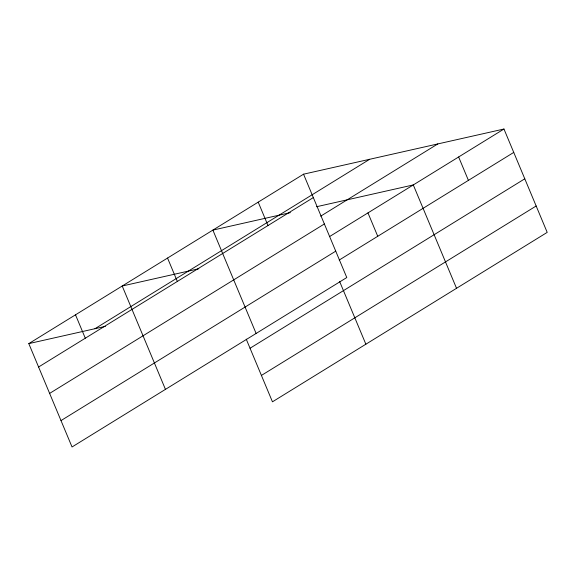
<?xml version="1.0" encoding="UTF-8"?>
<svg xmlns="http://www.w3.org/2000/svg" width="576" height="576" viewBox="0 0 576 576"><rect width="100%" height="100%" fill="white"/><g stroke="black" fill="none" stroke-linecap="round" stroke-linejoin="round"><path stroke-width="0.86" d="M303.545 174.182L346.781 277.546L72.036 446.976L28.8 343.62L303.545 174.182L503.964 129.024L547.2 232.38L272.455 401.818L246.247 339.17M94.939 328.716L369.684 159.278M38.585 367.013L313.337 197.575M320.717 216.144L437.825 143.921M49.622 393.401L324.374 223.963M329.429 236.657L503.964 129.024M60.998 420.588L335.743 251.158M339.214 260.05L513.749 152.417M250.042 348.242L524.786 178.805M261.418 375.43L536.162 205.992M290.376 212.63L212.882 230.098L256.118 333.461M316.584 206.726L413.294 184.932L456.53 288.295M198.835 268.74L122.213 286.006L165.449 389.369M28.8 343.62L105.422 326.354M458.633 156.974L468.418 180.374M367.963 212.89L377.748 236.29M339.66 281.563L365.868 344.21M258.214 202.14L267.998 225.533M167.544 258.048L177.336 281.448M75.506 314.813L85.291 338.206"/></g></svg>
